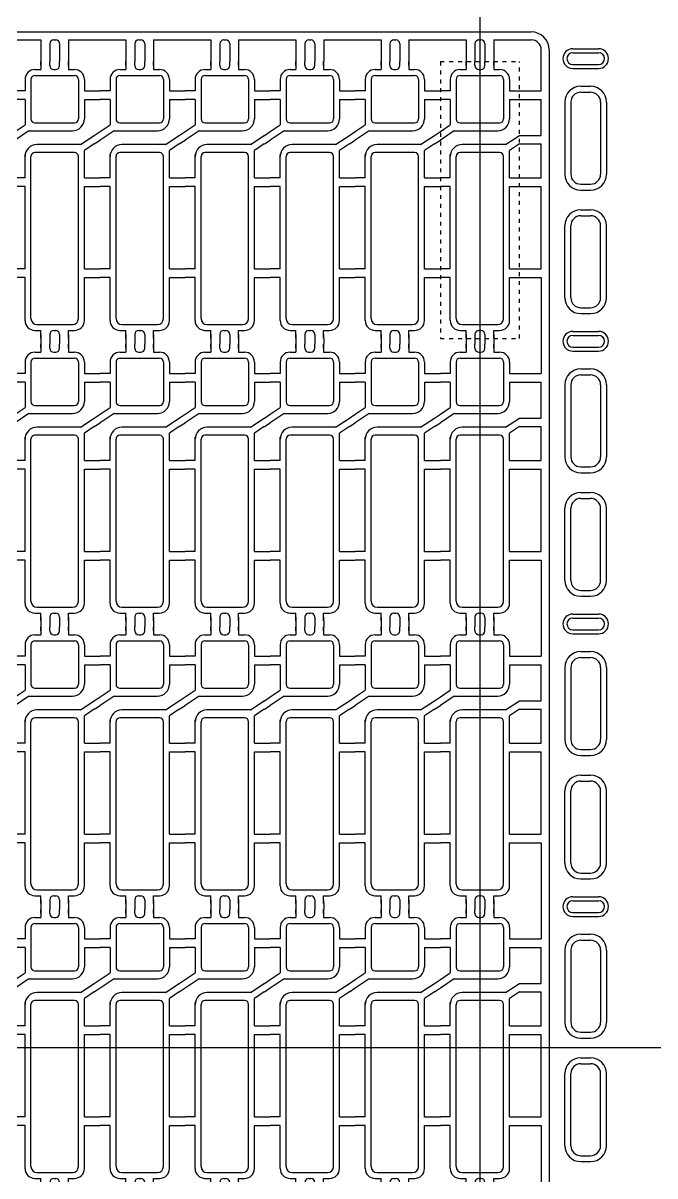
# Model space of a CAD drawing. Header units: millimetres. Extents: x -992 to 1678, y 98 to 1000.
# Drawn here: x -798.7 to -782.72, y 883.88 to 913.04 of the extents above; entities that cross this region are included whole.
import ezdxf

# ---------------------------------------------------------------- set-up
doc = ezdxf.new("R2010")
doc.units = ezdxf.units.MM
for name, pattern in [('CENTER', [10.16, 6.35, -1.27, 1.27, -1.27]), ('DOT2', [0.125, 0, -0.125]), ('HIDDEN', [1.905, 1.27, -0.635])]:
    doc.linetypes.add(name, pattern=pattern)
for name, color, linetype in [('1', 3, 'Continuous'), ('6', 6, 'Continuous'), ('b etching', 1, 'Continuous'), ('CEN', 8, 'CENTER'), ('HID', 1, 'HIDDEN')]:
    doc.layers.add(name, color=color, linetype=linetype)

# ---------------------------------------------------------------- blocks, each defined once
blk = doc.blocks.new('e1')
at = {"layer": '1', "linetype": 'ByBlock'}
for p, q in [((-947.208, 906.381), (-947.058, 906.381)), ((-946.833, 906.481), (-946.833, 906.581)), ((-946.733, 906.381), (-946.683, 906.381)), ((-946.583, 906.481), (-946.583, 906.581)), ((-947.708, 904.814), (-947.458, 904.981)), ((-947.358, 904.831), (-947.708, 904.597)), ((-946.058, 904.481), (-945.708, 904.714)), ((-945.708, 904.497), (-945.958, 904.331)), ((-947.208, 899.781), (-947.058, 899.781)), ((-946.833, 899.681), (-946.833, 899.581)), ((-946.733, 899.781), (-946.683, 899.781)), ((-946.583, 899.681), (-946.583, 899.581))]:
    blk.add_line(p, q, dxfattribs=at)
at = {"layer": '1'}
for p, q in [((-947.058, 906.581), (-947.058, 906.481)), ((-947.058, 906.481), (-947.058, 906.581)), ((-947.058, 906.581), (-947.058, 906.381)), ((-946.358, 906.581), (-946.358, 906.481)), ((-946.358, 906.481), (-946.358, 906.581)), ((-946.358, 906.581), (-946.358, 906.381)), ((-946.358, 906.381), (-946.208, 906.381)), ((-947.458, 906.131), (-947.458, 905.841)), ((-945.958, 906.131), (-945.958, 905.841)), ((-947.458, 905.841), (-947.708, 905.841)), ((-945.958, 905.841), (-945.708, 905.841)), ((-947.458, 905.621), (-947.708, 905.621)), ((-947.458, 905.621), (-947.458, 904.981)), ((-945.958, 905.621), (-945.958, 905.131)), ((-945.958, 905.621), (-945.708, 905.621)), ((-947.358, 904.831), (-946.258, 904.831)), ((-946.058, 904.481), (-947.158, 904.481)), ((-945.958, 903.641), (-945.958, 904.331)), ((-947.458, 903.641), (-947.458, 904.231)), ((-947.458, 903.641), (-947.708, 903.641)), ((-945.958, 903.641), (-945.708, 903.641)), ((-947.458, 903.421), (-947.708, 903.421)), ((-947.458, 901.341), (-947.458, 903.421)), ((-945.958, 901.341), (-945.958, 903.421)), ((-945.958, 903.421), (-945.708, 903.421)), ((-947.458, 901.341), (-947.708, 901.341)), ((-945.958, 901.341), (-945.708, 901.341)), ((-947.458, 901.121), (-947.708, 901.121)), ((-947.458, 900.031), (-947.458, 901.121)), ((-945.958, 900.031), (-945.958, 901.121)), ((-945.958, 901.121), (-945.708, 901.121)), ((-947.058, 899.581), (-947.058, 899.781)), ((-947.058, 899.581), (-947.058, 899.681)), ((-947.058, 899.681), (-947.058, 899.581)), ((-946.358, 899.781), (-946.208, 899.781)), ((-946.358, 899.581), (-946.358, 899.781)), ((-946.358, 899.581), (-946.358, 899.681)), ((-946.358, 899.681), (-946.358, 899.581))]:
    blk.add_line(p, q, dxfattribs=at)
for centre, radius, start, end in [((-947.208, 906.131), 0.25, 90, 180), ((-946.208, 906.131), 0.25, 0, 90), ((-946.258, 905.131), 0.3, 270, 0), ((-947.158, 904.181), 0.3, 90, 180), ((-947.208, 900.031), 0.25, 180, 270), ((-946.208, 900.031), 0.25, 270, 0)]:
    blk.add_arc(centre, radius, start, end, dxfattribs=at)
at = {"layer": '1', "linetype": 'ByBlock'}
for centre, start, end in [((-946.733, 906.481), 180, 270), ((-946.683, 906.481), 270, 0), ((-946.733, 899.681), 90, 180), ((-946.683, 899.681), 0, 90)]:
    blk.add_arc(centre, 0.1, start, end, dxfattribs=at)
blk = doc.blocks.new('e2')
at = {"layer": 'b etching', "linetype": 'ByBlock'}
for p, q in [((-947.308, 906.131), (-947.308, 905.131)), ((-947.208, 906.231), (-946.208, 906.231)), ((-946.108, 906.131), (-946.108, 905.131)), ((-947.208, 905.031), (-946.208, 905.031)), ((-947.308, 900.081), (-947.308, 904.181)), ((-946.208, 904.281), (-947.208, 904.281)), ((-946.108, 900.081), (-946.108, 904.181)), ((-947.158, 899.931), (-946.258, 899.931))]:
    blk.add_line(p, q, dxfattribs=at)
for centre, radius, start, end in [((-947.208, 906.131), 0.1, 90, 180), ((-946.208, 906.131), 0.1, 360, 90), ((-947.208, 905.131), 0.1, 180, 270), ((-946.208, 905.131), 0.1, 270, 360), ((-947.208, 904.181), 0.1, 90, 180), ((-946.208, 904.181), 0.1, 0, 90), ((-947.158, 900.081), 0.15, 180, 270), ((-946.258, 900.081), 0.15, 270, 0)]:
    blk.add_arc(centre, radius, start, end, dxfattribs=at)

msp = doc.modelspace()

# ---------------------------------------------------------------- linework, layer by layer
at = {"layer": '1', "linetype": 'ByBlock'}
for p, q in [((-799.6986804, 912.61640189), (-798.2486804, 912.61640189)), ((-798.2486804, 912.61640189), (-798.2486804, 912.06640189)), ((-798.0236804, 912.51640189), (-798.0236804, 912.06640189)), ((-797.9236804, 912.61640189), (-797.8736804, 912.61640189)), ((-797.7736804, 912.51640189), (-797.7736804, 912.06640189)), ((-797.5486804, 912.61640189), (-796.0986804, 912.61640189)), ((-797.5486804, 912.61640189), (-797.5486804, 912.06640189)), ((-796.0986804, 912.61640189), (-796.0986804, 912.06640189)), ((-795.8736804, 912.51640189), (-795.8736804, 912.06640189)), ((-795.7736804, 912.61640189), (-795.7236804, 912.61640189)), ((-795.6236804, 912.51640189), (-795.6236804, 912.06640189)), ((-795.3986804, 912.61640189), (-793.9486804, 912.61640189)), ((-795.3986804, 912.61640189), (-795.3986804, 912.06640189)), ((-793.9486804, 912.61640189), (-793.9486804, 912.06640189)), ((-793.7236804, 912.51640189), (-793.7236804, 912.06640189)), ((-793.6236804, 912.61640189), (-793.5736804, 912.61640189)), ((-793.4736804, 912.51640189), (-793.4736804, 912.06640189)), ((-793.2486804, 912.61640189), (-791.7986804, 912.61640189)), ((-793.2486804, 912.61640189), (-793.2486804, 912.06640189)), ((-791.7986804, 912.61640189), (-791.7986804, 912.06640189)), ((-791.5736804, 912.51640189), (-791.5736804, 912.06640189)), ((-791.4736804, 912.61640189), (-791.4236804, 912.61640189)), ((-791.3236804, 912.51640189), (-791.3236804, 912.06640189)), ((-791.0986804, 912.61640189), (-789.6486804, 912.61640189)), ((-791.0986804, 912.61640189), (-791.0986804, 912.06640189)), ((-789.6486804, 912.61640189), (-789.6486804, 912.06640189)), ((-789.4236804, 912.51640189), (-789.4236804, 912.06640189)), ((-789.3236804, 912.61640189), (-789.2736804, 912.61640189)), ((-789.1736804, 912.51640189), (-789.1736804, 912.06640189)), ((-788.9486804, 912.61640189), (-787.4986804, 912.61640189)), ((-788.9486804, 912.61640189), (-788.9486804, 912.06640189)), ((-787.4986804, 912.61640189), (-787.4986804, 912.06640189)), ((-787.2736804, 912.51640189), (-787.2736804, 912.06640189)), ((-787.1736804, 912.61640189), (-787.1236804, 912.61640189)), ((-787.0236804, 912.51640189), (-787.0236804, 912.06640189)), ((-786.7986804, 912.61640189), (-785.8486804, 912.61640189)), ((-786.7986804, 912.61640189), (-786.7986804, 912.06640189)), ((-785.5986804, 911.32640189), (-785.5986804, 912.36640189)), ((-796.8986804, 911.32640189), (-796.7486804, 911.32640189)), ((-796.8986804, 911.10640189), (-796.7486804, 911.10640189)), ((-794.7486804, 911.32640189), (-794.5986804, 911.32640189)), ((-794.7486804, 911.10640189), (-794.5986804, 911.10640189)), ((-792.5986804, 911.32640189), (-792.4486804, 911.32640189)), ((-792.5986804, 911.10640189), (-792.4486804, 911.10640189)), ((-790.4486804, 911.32640189), (-790.2986804, 911.32640189)), ((-790.4486804, 911.10640189), (-790.2986804, 911.10640189)), ((-788.2986804, 911.32640189), (-788.1486804, 911.32640189)), ((-788.2986804, 911.10640189), (-788.1486804, 911.10640189)), ((-786.1486804, 911.32640189), (-785.5986804, 911.32640189)), ((-786.1486804, 911.10640189), (-785.5986804, 911.10640189)), ((-785.5986804, 910.19973522), (-785.5986804, 911.10640189)), ((-796.8986804, 910.19973522), (-796.7486804, 910.29973522)), ((-794.7486804, 910.19973522), (-794.5986804, 910.29973522)), ((-792.5986804, 910.19973522), (-792.4486804, 910.29973522)), ((-790.4486804, 910.19973522), (-790.2986804, 910.29973522)), ((-788.2986804, 910.19973522), (-788.1486804, 910.29973522)), ((-786.1486804, 910.19973522), (-785.5986804, 910.19973522)), ((-796.8986804, 909.98306855), (-796.7486804, 910.08306855)), ((-794.7486804, 909.98306855), (-794.5986804, 910.08306855)), ((-792.5986804, 909.98306855), (-792.4486804, 910.08306855)), ((-790.4486804, 909.98306855), (-790.2986804, 910.08306855)), ((-788.2986804, 909.98306855), (-788.1486804, 910.08306855)), ((-786.1486804, 909.98306855), (-785.5986804, 909.98306855)), ((-785.5986804, 909.12640189), (-785.5986804, 909.98306855)), ((-796.8986804, 909.12640189), (-796.7486804, 909.12640189)), ((-794.7486804, 909.12640189), (-794.5986804, 909.12640189)), ((-792.5986804, 909.12640189), (-792.4486804, 909.12640189)), ((-790.4486804, 909.12640189), (-790.2986804, 909.12640189)), ((-788.2986804, 909.12640189), (-788.1486804, 909.12640189)), ((-786.1486804, 909.12640189), (-785.5986804, 909.12640189)), ((-796.8986804, 908.90640189), (-796.7486804, 908.90640189)), ((-794.7486804, 908.90640189), (-794.5986804, 908.90640189)), ((-792.5986804, 908.90640189), (-792.4486804, 908.90640189)), ((-790.4486804, 908.90640189), (-790.2986804, 908.90640189)), ((-788.2986804, 908.90640189), (-788.1486804, 908.90640189)), ((-786.1486804, 908.90640189), (-785.5986804, 908.90640189)), ((-785.5986804, 906.82640189), (-785.5986804, 908.90640189)), ((-796.8986804, 906.82640189), (-796.7486804, 906.82640189)), ((-794.7486804, 906.82640189), (-794.5986804, 906.82640189)), ((-792.5986804, 906.82640189), (-792.4486804, 906.82640189)), ((-790.4486804, 906.82640189), (-790.2986804, 906.82640189)), ((-788.2986804, 906.82640189), (-788.1486804, 906.82640189)), ((-786.1486804, 906.82640189), (-785.5986804, 906.82640189)), ((-796.8986804, 906.60640189), (-796.7486804, 906.60640189)), ((-794.7486804, 906.60640189), (-794.5986804, 906.60640189)), ((-792.5986804, 906.60640189), (-792.4486804, 906.60640189)), ((-790.4486804, 906.60640189), (-790.2986804, 906.60640189)), ((-788.2986804, 906.60640189), (-788.1486804, 906.60640189)), ((-786.1486804, 906.60640189), (-785.5986804, 906.60640189)), ((-785.5986804, 906.60640189), (-785.5986804, 904.17640189)), ((-798.2486804, 905.06640189), (-798.2486804, 904.91640189)), ((-798.0236804, 905.06640189), (-798.0236804, 904.91640189)), ((-797.7736804, 905.06640189), (-797.7736804, 904.91640189)), ((-797.5486804, 905.06640189), (-797.5486804, 904.91640189)), ((-796.0986804, 905.06640189), (-796.0986804, 904.91640189)), ((-795.8736804, 905.06640189), (-795.8736804, 904.91640189)), ((-795.6236804, 905.06640189), (-795.6236804, 904.91640189)), ((-795.3986804, 905.06640189), (-795.3986804, 904.91640189)), ((-793.9486804, 905.06640189), (-793.9486804, 904.91640189)), ((-793.7236804, 905.06640189), (-793.7236804, 904.91640189)), ((-793.4736804, 905.06640189), (-793.4736804, 904.91640189)), ((-793.2486804, 905.06640189), (-793.2486804, 904.91640189)), ((-791.7986804, 905.06640189), (-791.7986804, 904.91640189)), ((-791.5736804, 905.06640189), (-791.5736804, 904.91640189)), ((-791.3236804, 905.06640189), (-791.3236804, 904.91640189)), ((-791.0986804, 905.06640189), (-791.0986804, 904.91640189)), ((-789.6486804, 905.06640189), (-789.6486804, 904.91640189)), ((-789.4236804, 905.06640189), (-789.4236804, 904.91640189)), ((-789.1736804, 905.06640189), (-789.1736804, 904.91640189)), ((-788.9486804, 905.06640189), (-788.9486804, 904.91640189)), ((-787.4986804, 905.06640189), (-787.4986804, 904.91640189)), ((-787.2736804, 905.06640189), (-787.2736804, 904.91640189)), ((-787.0236804, 905.06640189), (-787.0236804, 904.91640189)), ((-786.7986804, 905.06640189), (-786.7986804, 904.91640189)), ((-796.8986804, 904.17640189), (-796.7486804, 904.17640189)), ((-794.7486804, 904.17640189), (-794.5986804, 904.17640189)), ((-792.5986804, 904.17640189), (-792.4486804, 904.17640189)), ((-790.4486804, 904.17640189), (-790.2986804, 904.17640189)), ((-788.2986804, 904.17640189), (-788.1486804, 904.17640189)), ((-786.1486804, 904.17640189), (-785.5986804, 904.17640189)), ((-796.8986804, 903.95640189), (-796.7486804, 903.95640189)), ((-794.7486804, 903.95640189), (-794.5986804, 903.95640189)), ((-792.5986804, 903.95640189), (-792.4486804, 903.95640189)), ((-790.4486804, 903.95640189), (-790.2986804, 903.95640189)), ((-788.2986804, 903.95640189), (-788.1486804, 903.95640189)), ((-786.1486804, 903.95640189), (-785.5986804, 903.95640189)), ((-785.5986804, 903.04973522), (-785.5986804, 903.95640189)), ((-796.8986804, 903.04973522), (-796.7486804, 903.14973522)), ((-796.8986804, 902.83306855), (-796.7486804, 902.93306855)), ((-794.7486804, 903.04973522), (-794.5986804, 903.14973522)), ((-794.7486804, 902.83306855), (-794.5986804, 902.93306855)), ((-792.5986804, 903.04973522), (-792.4486804, 903.14973522)), ((-792.5986804, 902.83306855), (-792.4486804, 902.93306855)), ((-790.4486804, 903.04973522), (-790.2986804, 903.14973522)), ((-790.4486804, 902.83306855), (-790.2986804, 902.93306855)), ((-788.2986804, 903.04973522), (-788.1486804, 903.14973522)), ((-788.2986804, 902.83306855), (-788.1486804, 902.93306855)), ((-786.1486804, 903.04973522), (-785.5986804, 903.04973522)), ((-786.1486804, 902.83306855), (-785.5986804, 902.83306855)), ((-785.5986804, 901.97640189), (-785.5986804, 902.83306855)), ((-796.8986804, 901.97640189), (-796.7486804, 901.97640189)), ((-796.8986804, 901.75640189), (-796.7486804, 901.75640189)), ((-794.7486804, 901.97640189), (-794.5986804, 901.97640189)), ((-794.7486804, 901.75640189), (-794.5986804, 901.75640189)), ((-792.5986804, 901.97640189), (-792.4486804, 901.97640189)), ((-792.5986804, 901.75640189), (-792.4486804, 901.75640189)), ((-790.4486804, 901.97640189), (-790.2986804, 901.97640189)), ((-790.4486804, 901.75640189), (-790.2986804, 901.75640189)), ((-788.2986804, 901.97640189), (-788.1486804, 901.97640189)), ((-788.2986804, 901.75640189), (-788.1486804, 901.75640189)), ((-786.1486804, 901.97640189), (-785.5986804, 901.97640189)), ((-786.1486804, 901.75640189), (-785.5986804, 901.75640189)), ((-785.5986804, 899.67640189), (-785.5986804, 901.75640189)), ((-796.8986804, 899.67640189), (-796.7486804, 899.67640189)), ((-794.7486804, 899.67640189), (-794.5986804, 899.67640189)), ((-792.5986804, 899.67640189), (-792.4486804, 899.67640189)), ((-790.4486804, 899.67640189), (-790.2986804, 899.67640189)), ((-788.2986804, 899.67640189), (-788.1486804, 899.67640189)), ((-786.1486804, 899.67640189), (-785.5986804, 899.67640189)), ((-796.8986804, 899.45640189), (-796.7486804, 899.45640189)), ((-794.7486804, 899.45640189), (-794.5986804, 899.45640189)), ((-792.5986804, 899.45640189), (-792.4486804, 899.45640189)), ((-790.4486804, 899.45640189), (-790.2986804, 899.45640189)), ((-788.2986804, 899.45640189), (-788.1486804, 899.45640189)), ((-786.1486804, 899.45640189), (-785.5986804, 899.45640189)), ((-785.5986804, 899.45640189), (-785.5986804, 897.02640189)), ((-798.2486804, 897.91640189), (-798.2486804, 897.76640189)), ((-798.0236804, 897.91640189), (-798.0236804, 897.76640189)), ((-797.7736804, 897.91640189), (-797.7736804, 897.76640189)), ((-797.5486804, 897.91640189), (-797.5486804, 897.76640189)), ((-796.0986804, 897.91640189), (-796.0986804, 897.76640189)), ((-795.8736804, 897.91640189), (-795.8736804, 897.76640189)), ((-795.6236804, 897.91640189), (-795.6236804, 897.76640189)), ((-795.3986804, 897.91640189), (-795.3986804, 897.76640189)), ((-793.9486804, 897.91640189), (-793.9486804, 897.76640189)), ((-793.7236804, 897.91640189), (-793.7236804, 897.76640189)), ((-793.4736804, 897.91640189), (-793.4736804, 897.76640189)), ((-793.2486804, 897.91640189), (-793.2486804, 897.76640189)), ((-791.7986804, 897.91640189), (-791.7986804, 897.76640189)), ((-791.5736804, 897.91640189), (-791.5736804, 897.76640189)), ((-791.3236804, 897.91640189), (-791.3236804, 897.76640189)), ((-791.0986804, 897.91640189), (-791.0986804, 897.76640189)), ((-789.6486804, 897.91640189), (-789.6486804, 897.76640189)), ((-789.4236804, 897.91640189), (-789.4236804, 897.76640189)), ((-789.1736804, 897.91640189), (-789.1736804, 897.76640189)), ((-788.9486804, 897.91640189), (-788.9486804, 897.76640189)), ((-787.4986804, 897.91640189), (-787.4986804, 897.76640189)), ((-787.2736804, 897.91640189), (-787.2736804, 897.76640189)), ((-787.0236804, 897.91640189), (-787.0236804, 897.76640189)), ((-786.7986804, 897.91640189), (-786.7986804, 897.76640189)), ((-796.8986804, 897.02640189), (-796.7486804, 897.02640189)), ((-796.8986804, 896.80640189), (-796.7486804, 896.80640189)), ((-794.7486804, 897.02640189), (-794.5986804, 897.02640189)), ((-794.7486804, 896.80640189), (-794.5986804, 896.80640189)), ((-792.5986804, 897.02640189), (-792.4486804, 897.02640189)), ((-792.5986804, 896.80640189), (-792.4486804, 896.80640189)), ((-790.4486804, 897.02640189), (-790.2986804, 897.02640189)), ((-790.4486804, 896.80640189), (-790.2986804, 896.80640189)), ((-788.2986804, 897.02640189), (-788.1486804, 897.02640189)), ((-788.2986804, 896.80640189), (-788.1486804, 896.80640189)), ((-786.1486804, 897.02640189), (-785.5986804, 897.02640189)), ((-786.1486804, 896.80640189), (-785.5986804, 896.80640189)), ((-785.5986804, 895.89973522), (-785.5986804, 896.80640189)), ((-796.8986804, 895.89973522), (-796.7486804, 895.99973522)), ((-794.7486804, 895.89973522), (-794.5986804, 895.99973522)), ((-792.5986804, 895.89973522), (-792.4486804, 895.99973522)), ((-790.4486804, 895.89973522), (-790.2986804, 895.99973522)), ((-788.2986804, 895.89973522), (-788.1486804, 895.99973522)), ((-786.1486804, 895.89973522), (-785.5986804, 895.89973522)), ((-796.8986804, 895.68306855), (-796.7486804, 895.78306855)), ((-794.7486804, 895.68306855), (-794.5986804, 895.78306855)), ((-792.5986804, 895.68306855), (-792.4486804, 895.78306855)), ((-790.4486804, 895.68306855), (-790.2986804, 895.78306855)), ((-788.2986804, 895.68306855), (-788.1486804, 895.78306855)), ((-786.1486804, 895.68306855), (-785.5986804, 895.68306855)), ((-785.5986804, 894.82640189), (-785.5986804, 895.68306855)), ((-796.8986804, 894.82640189), (-796.7486804, 894.82640189)), ((-794.7486804, 894.82640189), (-794.5986804, 894.82640189)), ((-792.5986804, 894.82640189), (-792.4486804, 894.82640189)), ((-790.4486804, 894.82640189), (-790.2986804, 894.82640189)), ((-788.2986804, 894.82640189), (-788.1486804, 894.82640189)), ((-786.1486804, 894.82640189), (-785.5986804, 894.82640189)), ((-796.8986804, 894.60640189), (-796.7486804, 894.60640189)), ((-794.7486804, 894.60640189), (-794.5986804, 894.60640189)), ((-792.5986804, 894.60640189), (-792.4486804, 894.60640189)), ((-790.4486804, 894.60640189), (-790.2986804, 894.60640189)), ((-788.2986804, 894.60640189), (-788.1486804, 894.60640189)), ((-786.1486804, 894.60640189), (-785.5986804, 894.60640189)), ((-785.5986804, 892.52640189), (-785.5986804, 894.60640189)), ((-796.8986804, 892.52640189), (-796.7486804, 892.52640189)), ((-794.7486804, 892.52640189), (-794.5986804, 892.52640189)), ((-792.5986804, 892.52640189), (-792.4486804, 892.52640189)), ((-790.4486804, 892.52640189), (-790.2986804, 892.52640189)), ((-788.2986804, 892.52640189), (-788.1486804, 892.52640189)), ((-786.1486804, 892.52640189), (-785.5986804, 892.52640189)), ((-796.8986804, 892.30640189), (-796.7486804, 892.30640189)), ((-794.7486804, 892.30640189), (-794.5986804, 892.30640189)), ((-792.5986804, 892.30640189), (-792.4486804, 892.30640189)), ((-790.4486804, 892.30640189), (-790.2986804, 892.30640189)), ((-788.2986804, 892.30640189), (-788.1486804, 892.30640189)), ((-786.1486804, 892.30640189), (-785.5986804, 892.30640189)), ((-785.5986804, 892.30640189), (-785.5986804, 889.87640189)), ((-798.2486804, 890.76640189), (-798.2486804, 890.61640189)), ((-798.0236804, 890.76640189), (-798.0236804, 890.61640189)), ((-797.7736804, 890.76640189), (-797.7736804, 890.61640189)), ((-797.5486804, 890.76640189), (-797.5486804, 890.61640189)), ((-796.0986804, 890.76640189), (-796.0986804, 890.61640189)), ((-795.8736804, 890.76640189), (-795.8736804, 890.61640189)), ((-795.6236804, 890.76640189), (-795.6236804, 890.61640189)), ((-795.3986804, 890.76640189), (-795.3986804, 890.61640189)), ((-793.9486804, 890.76640189), (-793.9486804, 890.61640189)), ((-793.7236804, 890.76640189), (-793.7236804, 890.61640189)), ((-793.4736804, 890.76640189), (-793.4736804, 890.61640189)), ((-793.2486804, 890.76640189), (-793.2486804, 890.61640189)), ((-791.7986804, 890.76640189), (-791.7986804, 890.61640189)), ((-791.5736804, 890.76640189), (-791.5736804, 890.61640189)), ((-791.3236804, 890.76640189), (-791.3236804, 890.61640189)), ((-791.0986804, 890.76640189), (-791.0986804, 890.61640189)), ((-789.6486804, 890.76640189), (-789.6486804, 890.61640189)), ((-789.4236804, 890.76640189), (-789.4236804, 890.61640189)), ((-789.1736804, 890.76640189), (-789.1736804, 890.61640189)), ((-788.9486804, 890.76640189), (-788.9486804, 890.61640189)), ((-787.4986804, 890.76640189), (-787.4986804, 890.61640189)), ((-787.2736804, 890.76640189), (-787.2736804, 890.61640189)), ((-787.0236804, 890.76640189), (-787.0236804, 890.61640189)), ((-786.7986804, 890.76640189), (-786.7986804, 890.61640189)), ((-796.8986804, 889.87640189), (-796.7486804, 889.87640189)), ((-794.7486804, 889.87640189), (-794.5986804, 889.87640189)), ((-792.5986804, 889.87640189), (-792.4486804, 889.87640189)), ((-790.4486804, 889.87640189), (-790.2986804, 889.87640189)), ((-788.2986804, 889.87640189), (-788.1486804, 889.87640189)), ((-786.1486804, 889.87640189), (-785.5986804, 889.87640189)), ((-796.8986804, 889.65640189), (-796.7486804, 889.65640189)), ((-794.7486804, 889.65640189), (-794.5986804, 889.65640189)), ((-792.5986804, 889.65640189), (-792.4486804, 889.65640189)), ((-790.4486804, 889.65640189), (-790.2986804, 889.65640189)), ((-788.2986804, 889.65640189), (-788.1486804, 889.65640189)), ((-786.1486804, 889.65640189), (-785.5986804, 889.65640189)), ((-785.5986804, 888.74973522), (-785.5986804, 889.65640189)), ((-796.8986804, 888.74973522), (-796.7486804, 888.84973522)), ((-796.8986804, 888.53306855), (-796.7486804, 888.63306855)), ((-794.7486804, 888.74973522), (-794.5986804, 888.84973522)), ((-794.7486804, 888.53306855), (-794.5986804, 888.63306855)), ((-792.5986804, 888.74973522), (-792.4486804, 888.84973522)), ((-792.5986804, 888.53306855), (-792.4486804, 888.63306855)), ((-790.4486804, 888.74973522), (-790.2986804, 888.84973522)), ((-790.4486804, 888.53306855), (-790.2986804, 888.63306855)), ((-788.2986804, 888.74973522), (-788.1486804, 888.84973522)), ((-788.2986804, 888.53306855), (-788.1486804, 888.63306855)), ((-786.1486804, 888.74973522), (-785.5986804, 888.74973522)), ((-786.1486804, 888.53306855), (-785.5986804, 888.53306855)), ((-785.5986804, 887.67640189), (-785.5986804, 888.53306855)), ((-796.8986804, 887.67640189), (-796.7486804, 887.67640189)), ((-796.8986804, 887.45640189), (-796.7486804, 887.45640189)), ((-794.7486804, 887.67640189), (-794.5986804, 887.67640189)), ((-794.7486804, 887.45640189), (-794.5986804, 887.45640189)), ((-792.5986804, 887.67640189), (-792.4486804, 887.67640189)), ((-792.5986804, 887.45640189), (-792.4486804, 887.45640189)), ((-790.4486804, 887.67640189), (-790.2986804, 887.67640189)), ((-790.4486804, 887.45640189), (-790.2986804, 887.45640189)), ((-788.2986804, 887.67640189), (-788.1486804, 887.67640189)), ((-788.2986804, 887.45640189), (-788.1486804, 887.45640189)), ((-786.1486804, 887.67640189), (-785.5986804, 887.67640189)), ((-786.1486804, 887.45640189), (-785.5986804, 887.45640189)), ((-785.5986804, 885.37640189), (-785.5986804, 887.45640189)), ((-796.8986804, 885.37640189), (-796.7486804, 885.37640189)), ((-794.7486804, 885.37640189), (-794.5986804, 885.37640189)), ((-792.5986804, 885.37640189), (-792.4486804, 885.37640189)), ((-790.4486804, 885.37640189), (-790.2986804, 885.37640189)), ((-788.2986804, 885.37640189), (-788.1486804, 885.37640189)), ((-786.1486804, 885.37640189), (-785.5986804, 885.37640189)), ((-796.8986804, 885.15640189), (-796.7486804, 885.15640189)), ((-794.7486804, 885.15640189), (-794.5986804, 885.15640189)), ((-792.5986804, 885.15640189), (-792.4486804, 885.15640189)), ((-790.4486804, 885.15640189), (-790.2986804, 885.15640189)), ((-788.2986804, 885.15640189), (-788.1486804, 885.15640189)), ((-786.1486804, 885.15640189), (-785.5986804, 885.15640189)), ((-785.5986804, 885.15640189), (-785.5986804, 882.72640189))]:
    msp.add_line(p, q, dxfattribs=at)
at = {"layer": '1'}
for p, q in [((-784.7986804, 912.29140189), (-784.1486804, 912.29140189)), ((-784.7986804, 912.29140189), (-784.1486804, 912.29140189)), ((-784.7986804, 911.99140189), (-784.1486804, 911.99140189)), ((-784.7986804, 911.99140189), (-784.1486804, 911.99140189)), ((-784.8486804, 911.04140189), (-784.8486804, 909.21640189)), ((-784.5986804, 911.29140189), (-784.3486804, 911.29140189)), ((-784.0986804, 911.04140189), (-784.0986804, 909.21640189)), ((-784.5986804, 908.96640189), (-784.3486804, 908.96640189)), ((-784.5986804, 908.16640189), (-784.3486804, 908.16640189)), ((-784.8486804, 906.09140189), (-784.8486804, 907.91640189)), ((-784.0986804, 906.09140189), (-784.0986804, 907.91640189)), ((-784.5986804, 905.84140189), (-784.3486804, 905.84140189)), ((-784.7986804, 905.14140189), (-784.1486804, 905.14140189)), ((-784.7986804, 905.14140189), (-784.1486804, 905.14140189)), ((-784.7986804, 904.84140189), (-784.1486804, 904.84140189)), ((-784.7986804, 904.84140189), (-784.1486804, 904.84140189)), ((-784.5986804, 904.14140189), (-784.3486804, 904.14140189)), ((-784.8486804, 903.89140189), (-784.8486804, 902.06640189)), ((-784.0986804, 903.89140189), (-784.0986804, 902.06640189)), ((-784.5986804, 901.81640189), (-784.3486804, 901.81640189)), ((-784.5986804, 901.01640189), (-784.3486804, 901.01640189)), ((-784.8486804, 898.94140189), (-784.8486804, 900.76640189)), ((-784.0986804, 898.94140189), (-784.0986804, 900.76640189)), ((-784.5986804, 898.69140189), (-784.3486804, 898.69140189)), ((-784.7986804, 897.99140189), (-784.1486804, 897.99140189)), ((-784.7986804, 897.99140189), (-784.1486804, 897.99140189)), ((-784.7986804, 897.69140189), (-784.1486804, 897.69140189)), ((-784.7986804, 897.69140189), (-784.1486804, 897.69140189)), ((-784.5986804, 896.99140189), (-784.3486804, 896.99140189)), ((-784.8486804, 896.74140189), (-784.8486804, 894.91640189)), ((-784.0986804, 896.74140189), (-784.0986804, 894.91640189)), ((-784.5986804, 894.66640189), (-784.3486804, 894.66640189)), ((-784.5986804, 893.86640189), (-784.3486804, 893.86640189)), ((-784.8486804, 891.79140189), (-784.8486804, 893.61640189)), ((-784.0986804, 891.79140189), (-784.0986804, 893.61640189)), ((-784.5986804, 891.54140189), (-784.3486804, 891.54140189)), ((-784.7986804, 890.84140189), (-784.1486804, 890.84140189)), ((-784.7986804, 890.84140189), (-784.1486804, 890.84140189)), ((-784.7986804, 890.54140189), (-784.1486804, 890.54140189)), ((-784.7986804, 890.54140189), (-784.1486804, 890.54140189)), ((-784.5986804, 889.84140189), (-784.3486804, 889.84140189)), ((-784.8486804, 889.59140189), (-784.8486804, 887.76640189)), ((-784.0986804, 889.59140189), (-784.0986804, 887.76640189)), ((-784.5986804, 887.51640189), (-784.3486804, 887.51640189)), ((-784.5986804, 886.71640189), (-784.3486804, 886.71640189)), ((-784.8486804, 884.64140189), (-784.8486804, 886.46640189)), ((-784.0986804, 884.64140189), (-784.0986804, 886.46640189)), ((-784.5986804, 884.39140189), (-784.3486804, 884.39140189))]:
    msp.add_line(p, q, dxfattribs=at)
at = {"layer": '1', "linetype": 'ByBlock'}
for centre, radius, start, end in [((-797.9236804, 912.51640189), 0.1, 90, 180), ((-797.8736804, 912.51640189), 0.1, 0, 90), ((-795.7736804, 912.51640189), 0.1, 90, 180), ((-795.7236804, 912.51640189), 0.1, 0, 90), ((-793.6236804, 912.51640189), 0.1, 90, 180), ((-793.5736804, 912.51640189), 0.1, 0, 90), ((-791.4736804, 912.51640189), 0.1, 90, 180), ((-791.4236804, 912.51640189), 0.1, 0, 90), ((-789.3236804, 912.51640189), 0.1, 90, 180), ((-789.2736804, 912.51640189), 0.1, 0, 90), ((-787.1736804, 912.51640189), 0.1, 90, 180), ((-787.1236804, 912.51640189), 0.1, 0, 90), ((-785.8486804, 912.36640189), 0.25, 0, 90)]:
    msp.add_arc(centre, radius, start, end, dxfattribs=at)
at = {"layer": '1'}
for centre, radius, start, end in [((-784.7986804, 912.14140189), 0.15, 90, 270), ((-784.7986804, 912.14140189), 0.15, 90, 270), ((-784.1486804, 912.14140189), 0.15, 270, 90), ((-784.1486804, 912.14140189), 0.15, 270, 90), ((-784.5986804, 911.04140189), 0.25, 90, 180), ((-784.3486804, 911.04140189), 0.25, 0, 90), ((-784.5986804, 909.21640189), 0.25, 180, 270), ((-784.3486804, 909.21640189), 0.25, 270, 0), ((-784.5986804, 907.91640189), 0.25, 90, 180), ((-784.3486804, 907.91640189), 0.25, 360, 90), ((-784.5986804, 906.09140189), 0.25, 180, 270), ((-784.3486804, 906.09140189), 0.25, 270, 360), ((-784.7986804, 904.99140189), 0.15, 90, 270), ((-784.7986804, 904.99140189), 0.15, 90, 270), ((-784.1486804, 904.99140189), 0.15, 270, 90), ((-784.1486804, 904.99140189), 0.15, 270, 90), ((-784.5986804, 903.89140189), 0.25, 90, 180), ((-784.3486804, 903.89140189), 0.25, 0, 90), ((-784.5986804, 902.06640189), 0.25, 180, 270), ((-784.3486804, 902.06640189), 0.25, 270, 0), ((-784.5986804, 900.76640189), 0.25, 90, 180), ((-784.3486804, 900.76640189), 0.25, 360, 90), ((-784.5986804, 898.94140189), 0.25, 180, 270), ((-784.3486804, 898.94140189), 0.25, 270, 360), ((-784.7986804, 897.84140189), 0.15, 90, 270), ((-784.7986804, 897.84140189), 0.15, 90, 270), ((-784.1486804, 897.84140189), 0.15, 270, 90), ((-784.1486804, 897.84140189), 0.15, 270, 90), ((-784.5986804, 896.74140189), 0.25, 90, 180), ((-784.3486804, 896.74140189), 0.25, 0, 90), ((-784.5986804, 894.91640189), 0.25, 180, 270), ((-784.3486804, 894.91640189), 0.25, 270, 0), ((-784.5986804, 893.61640189), 0.25, 90, 180), ((-784.3486804, 893.61640189), 0.25, 360, 90), ((-784.5986804, 891.79140189), 0.25, 180, 270), ((-784.3486804, 891.79140189), 0.25, 270, 360), ((-784.7986804, 890.69140189), 0.15, 90, 270), ((-784.7986804, 890.69140189), 0.15, 90, 270), ((-784.1486804, 890.69140189), 0.15, 270, 90), ((-784.1486804, 890.69140189), 0.15, 270, 90), ((-784.5986804, 889.59140189), 0.25, 90, 180), ((-784.3486804, 889.59140189), 0.25, 0, 90), ((-784.5986804, 887.76640189), 0.25, 180, 270), ((-784.3486804, 887.76640189), 0.25, 270, 0), ((-784.5986804, 886.46640189), 0.25, 90, 180), ((-784.3486804, 886.46640189), 0.25, 360, 90), ((-784.5986804, 884.64140189), 0.25, 180, 270), ((-784.3486804, 884.64140189), 0.25, 270, 360)]:
    msp.add_arc(centre, radius, start, end, dxfattribs=at)
at = {"layer": '6', "linetype": 'DOT2'}
for p, q in [((-788.1486804, 912.06640189), (-788.1486804, 905.06640189)), ((-788.1486804, 912.06640189), (-786.1486804, 912.06640189)), ((-786.1486804, 905.06640189), (-786.1486804, 912.06640189)), ((-788.1486804, 905.06640189), (-786.1486804, 905.06640189))]:
    msp.add_line(p, q, dxfattribs=at)
at = {"layer": 'CEN', "linetype": 'ByBlock'}
for p, q in [((-787.1486804, 920.51640189), (-787.1486804, 853.71640189)), ((-648.05900889, 887.11640189), (-914.20864364, 887.11640189))]:
    msp.add_line(p, q, dxfattribs=at)
at = {"layer": 'HID', "linetype": 'ByBlock'}
for p, q in [((-835.7486804, 912.81640189), (-785.8486804, 912.81640189)), ((-785.3986804, 912.36640189), (-785.3986804, 861.86640189)), ((-784.7986804, 912.39140189), (-784.1486804, 912.39140189)), ((-784.7986804, 911.89140189), (-784.1486804, 911.89140189)), ((-784.5986804, 911.44140189), (-784.3486804, 911.44140189)), ((-784.9986804, 911.04140189), (-784.9986804, 909.21640189)), ((-783.9486804, 911.04140189), (-783.9486804, 909.21640189)), ((-784.5986804, 908.81640189), (-784.3486804, 908.81640189)), ((-784.5986804, 908.31640189), (-784.3486804, 908.31640189)), ((-784.9986804, 906.09140189), (-784.9986804, 907.91640189)), ((-783.9486804, 906.09140189), (-783.9486804, 907.91640189)), ((-784.5986804, 905.69140189), (-784.3486804, 905.69140189)), ((-784.7986804, 905.24140189), (-784.1486804, 905.24140189)), ((-784.7986804, 904.74140189), (-784.1486804, 904.74140189)), ((-784.5986804, 904.29140189), (-784.3486804, 904.29140189)), ((-784.9986804, 903.89140189), (-784.9986804, 902.06640189)), ((-783.9486804, 903.89140189), (-783.9486804, 902.06640189)), ((-784.5986804, 901.66640189), (-784.3486804, 901.66640189)), ((-784.5986804, 901.16640189), (-784.3486804, 901.16640189)), ((-784.9986804, 898.94140189), (-784.9986804, 900.76640189)), ((-783.9486804, 898.94140189), (-783.9486804, 900.76640189)), ((-784.5986804, 898.54140189), (-784.3486804, 898.54140189)), ((-784.7986804, 898.09140189), (-784.1486804, 898.09140189)), ((-784.7986804, 897.59140189), (-784.1486804, 897.59140189)), ((-784.5986804, 897.14140189), (-784.3486804, 897.14140189)), ((-784.9986804, 896.74140189), (-784.9986804, 894.91640189)), ((-783.9486804, 896.74140189), (-783.9486804, 894.91640189)), ((-784.5986804, 894.51640189), (-784.3486804, 894.51640189)), ((-784.5986804, 894.01640189), (-784.3486804, 894.01640189)), ((-784.9986804, 891.79140189), (-784.9986804, 893.61640189)), ((-783.9486804, 891.79140189), (-783.9486804, 893.61640189)), ((-784.5986804, 891.39140189), (-784.3486804, 891.39140189)), ((-784.7986804, 890.94140189), (-784.1486804, 890.94140189)), ((-784.7986804, 890.44140189), (-784.1486804, 890.44140189)), ((-784.5986804, 889.99140189), (-784.3486804, 889.99140189)), ((-784.9986804, 889.59140189), (-784.9986804, 887.76640189)), ((-783.9486804, 889.59140189), (-783.9486804, 887.76640189)), ((-784.5986804, 887.36640189), (-784.3486804, 887.36640189)), ((-784.5986804, 886.86640189), (-784.3486804, 886.86640189)), ((-784.9986804, 884.64140189), (-784.9986804, 886.46640189)), ((-783.9486804, 884.64140189), (-783.9486804, 886.46640189)), ((-784.5986804, 884.24140189), (-784.3486804, 884.24140189))]:
    msp.add_line(p, q, dxfattribs=at)
for centre, radius, start, end in [((-785.8486804, 912.36640189), 0.45, 0, 90), ((-784.7986804, 912.14140189), 0.25, 90, 270), ((-784.1486804, 912.14140189), 0.25, 270, 90), ((-784.5986804, 911.04140189), 0.4, 90, 180), ((-784.3486804, 911.04140189), 0.4, 0, 90), ((-784.5986804, 909.21640189), 0.4, 180, 270), ((-784.3486804, 909.21640189), 0.4, 270, 0), ((-784.5986804, 907.91640189), 0.4, 90, 180), ((-784.3486804, 907.91640189), 0.4, 360, 90), ((-784.5986804, 906.09140189), 0.4, 180, 270), ((-784.3486804, 906.09140189), 0.4, 270, 360), ((-784.7986804, 904.99140189), 0.25, 90, 270), ((-784.1486804, 904.99140189), 0.25, 270, 90), ((-784.5986804, 903.89140189), 0.4, 90, 180), ((-784.3486804, 903.89140189), 0.4, 0, 90), ((-784.5986804, 902.06640189), 0.4, 180, 270), ((-784.3486804, 902.06640189), 0.4, 270, 0), ((-784.5986804, 900.76640189), 0.4, 90, 180), ((-784.3486804, 900.76640189), 0.4, 360, 90), ((-784.5986804, 898.94140189), 0.4, 180, 270), ((-784.3486804, 898.94140189), 0.4, 270, 360), ((-784.7986804, 897.84140189), 0.25, 90, 270), ((-784.1486804, 897.84140189), 0.25, 270, 90), ((-784.5986804, 896.74140189), 0.4, 90, 180), ((-784.3486804, 896.74140189), 0.4, 0, 90), ((-784.5986804, 894.91640189), 0.4, 180, 270), ((-784.3486804, 894.91640189), 0.4, 270, 0), ((-784.5986804, 893.61640189), 0.4, 90, 180), ((-784.3486804, 893.61640189), 0.4, 360, 90), ((-784.5986804, 891.79140189), 0.4, 180, 270), ((-784.3486804, 891.79140189), 0.4, 270, 360), ((-784.7986804, 890.69140189), 0.25, 90, 270), ((-784.1486804, 890.69140189), 0.25, 270, 90), ((-784.5986804, 889.59140189), 0.4, 90, 180), ((-784.3486804, 889.59140189), 0.4, 0, 90), ((-784.5986804, 887.76640189), 0.4, 180, 270), ((-784.3486804, 887.76640189), 0.4, 270, 0), ((-784.5986804, 886.46640189), 0.4, 90, 180), ((-784.3486804, 886.46640189), 0.4, 360, 90), ((-784.5986804, 884.64140189), 0.4, 180, 270), ((-784.3486804, 884.64140189), 0.4, 270, 360)]:
    msp.add_arc(centre, radius, start, end, dxfattribs=at)

# ---------------------------------------------------------------- block references
at = {"linetype": 'ByBlock'}
for name, p in [('e1', (148.80886592, 5.48571429)), ('e1', (150.95886592, 5.48571429)), ('e1', (153.10886592, 5.48571429)), ('e1', (155.25886592, 5.48571429)), ('e1', (157.40886592, 5.48571429)), ('e1', (159.55886592, 5.48571429)), ('e2', (148.80886592, 5.48571429)), ('e2', (150.95886592, 5.48571429)), ('e2', (153.10886592, 5.48571429)), ('e2', (155.25886592, 5.48571429)), ('e2', (157.40886592, 5.48571429)), ('e2', (159.55886592, 5.48571429)), ('e1', (148.80886592, -1.66428571)), ('e1', (150.95886592, -1.66428571)), ('e1', (153.10886592, -1.66428571)), ('e1', (155.25886592, -1.66428571)), ('e1', (157.40886592, -1.66428571)), ('e1', (159.55886592, -1.66428571)), ('e2', (148.80886592, -1.66428571)), ('e2', (150.95886592, -1.66428571)), ('e2', (153.10886592, -1.66428571)), ('e2', (155.25886592, -1.66428571)), ('e2', (157.40886592, -1.66428571)), ('e2', (159.55886592, -1.66428571)), ('e1', (148.80886592, -8.81428571)), ('e1', (150.95886592, -8.81428571)), ('e1', (153.10886592, -8.81428571)), ('e1', (155.25886592, -8.81428571)), ('e1', (157.40886592, -8.81428571)), ('e1', (159.55886592, -8.81428571)), ('e2', (148.80886592, -8.81428571)), ('e2', (150.95886592, -8.81428571)), ('e2', (153.10886592, -8.81428571)), ('e2', (155.25886592, -8.81428571)), ('e2', (157.40886592, -8.81428571)), ('e2', (159.55886592, -8.81428571)), ('e1', (148.80886592, -15.96428571)), ('e1', (150.95886592, -15.96428571)), ('e1', (153.10886592, -15.96428571)), ('e1', (155.25886592, -15.96428571)), ('e1', (157.40886592, -15.96428571)), ('e1', (159.55886592, -15.96428571)), ('e2', (148.80886592, -15.96428571)), ('e2', (150.95886592, -15.96428571)), ('e2', (153.10886592, -15.96428571)), ('e2', (155.25886592, -15.96428571)), ('e2', (157.40886592, -15.96428571)), ('e2', (159.55886592, -15.96428571))]:
    msp.add_blockref(name, p, dxfattribs=at)

doc.saveas('drawing.dxf')
